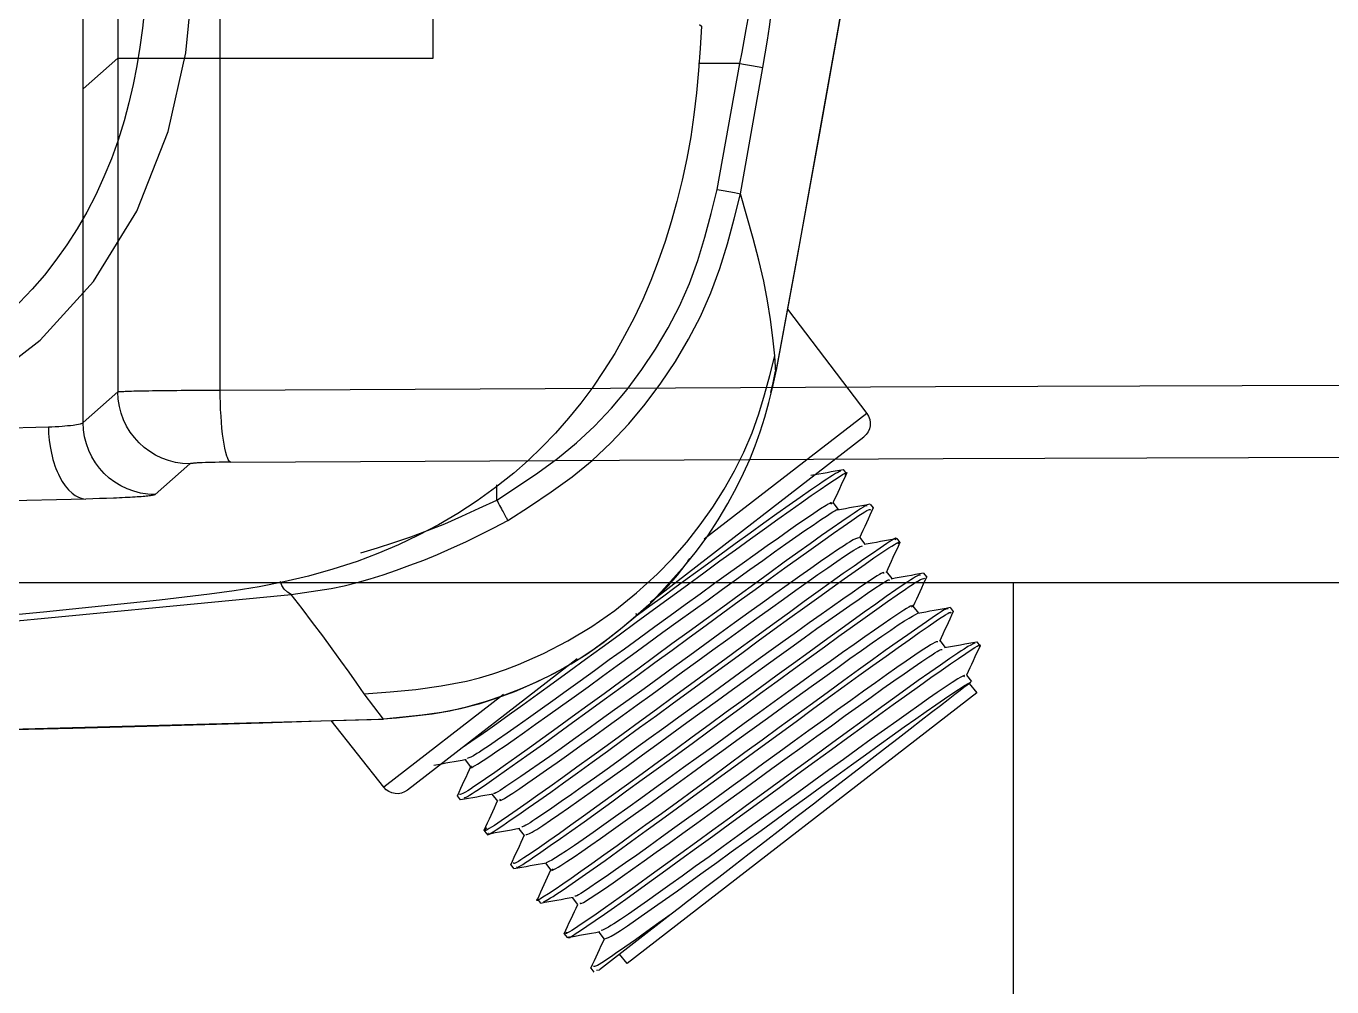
# Model space of a CAD drawing. Header units: millimetres. Extents: x 6886222 to 6919728, y 230959 to 276095.
# Drawn here: x 6905699.1 to 6905753.4, y 245727.5 to 245767.5 of the extents above; entities that cross this region are included whole.
import ezdxf
from ezdxf.xclip import XClip

# ---------------------------------------------------------------- set-up
doc = ezdxf.new("R2010")
doc.units = ezdxf.units.MM
doc.header["$LTSCALE"] = 100
doc.header["$XCLIPFRAME"] = 2
for name, color, linetype in [('BP', 7, 'Continuous'), ('U-84C-EX$0$FUR_욕실', 6, 'Continuous'), ('U-84C-EX$0$HAT', 8, 'Continuous'), ('Udw-301-L-TF$0$FUR_욕실', 6, 'Continuous'), ('Udw-301-L-TF$0$HAT', 8, 'Continuous'), ('Udw-301-L-TF$0$S-ELE', 4, 'Continuous')]:
    doc.layers.add(name, color=color, linetype=linetype)
pattern_1 = [(180, (1240, -8e-07), (-4e-14, -300), []), (270, (1240, -8e-07), (300, -6e-14), [])]

# ---------------------------------------------------------------- blocks, each defined once
blk = doc.blocks.new('Udw-301-L-TF$0$대변기')
blk.add_wipeout([(22.249, 172.542), (8.912, 147.747), (6.746, 136.341), (0, 0), (6.746, -136.341), (8.912, -147.747), (22.075, -172.29), (48.748, -190.928), (71.393, -195), (166.776, -195), (163.874, -199.595), (211.559, -201.09), (211.593, -201.598), (211.811, -202.635), (212.508, -203.592), (213.122, -203.98), (214.154, -204.198), (220.754, -204.198), (220.754, -206.356), (211.679, -206.357), (211.156, -206.396), (210.27, -206.678), (209.31, -207.428), (208.746, -208.406), (208.586, -209.092), (208.561, -209.456), (208.566, -265.023), (208.683, -265.023), (208.781, -265.75), (209.146, -266.635), (209.439, -267.037), (210.115, -267.628), (210.657, -267.918), (211.055, -268.028), (211.754, -268.123), (489.288, -268.123), (490.393, -267.862), (490.867, -267.712), (491.452, -267.223), (492.007, -266.495), (492.243, -265.953), (492.338, -265.585), (492.393, -265), (492.393, -209.472), (492.274, -208.615), (492.053, -208.038), (491.645, -207.418), (491.175, -206.97), (490.657, -206.651), (490.048, -206.44), (489.564, -206.376), (489.288, -206.356), (294.651, -206.356), (294.651, -204.198), (299.371, -204.198), (299.927, -204.142), (300.815, -203.772), (301.133, -203.526), (301.57, -203.013), (301.802, -202.567), (301.976, -201.864), (301.977, -201.814), (356.763, -202.115), (409.646, -200.732), (451.071, -197.491), (521.76, -184.127), (558.832, -171.77), (607.507, -146.927), (640.318, -121.724), (666.396, -92.635), (682.862, -64.812), (689.365, -48.845), (694.462, -30.579), (696.683, -17.3), (697.462, -8.646), (697.701, 0.017), (696.016, 21.31), (691.269, 41.797), (683.337, 62.602), (669.046, 87.706), (652.78, 108.071), (630.642, 128.959), (599.081, 150.929), (558.195, 170.853), (516.937, 184.225), (478.6, 192.501), (440.581, 197.364), (409.565, 199.556), (375.328, 200.688), (311.092, 200.701), (281.722, 200.871), (251.346, 200.76), (223.329, 200.377), (188.294, 199.951), (182.405, 198.155), (177.518, 194.766), (79.796, 195), (40.704, 194.567), (37.247, 193.227), (37.247, 185.308)]).dxf.layer = 'Udw-301-L-TF$0$FUR_욕실'
at = {"layer": 'Udw-301-L-TF$0$FUR_욕실'}
for p, q in [((186.487, -173.181), (186.487, 0)), ((195.349, -186.996), (195.349, 0)), ((199.603, 0), (199.603, -187.068)), ((201.052, -188.343), (201.052, -30.493)), ((175.406, -171.783, 0), (175.322, -171.849, 0)), ((199.603, -173.181), (186.487, -173.181)), ((199.603, -173.181), (199.603, -173.181)), ((201.052, -174.456), (199.603, -173.181)), ((173.706, -178.823, 0), (172.766, -173.576, 0)), ((173.729, -173.404, 0), (175.455, -173.403, 0)), ((174.668, -178.645, 0), (173.729, -173.404, 0)), ((171.745, -183.628, 0), (168.446, -187.965, 0)), ((172.204, -186.132, 0), (172.101, -185.621, 0)), ((172.225, -186.278, 0), (172.278, -185.574, 0)), ((172.435, -187.098, 0), (172.204, -186.132, 0)), ((172.225, -186.278, 0), (172.204, -186.166, 0)), ((172.254, -186.214, 0), (172.438, -187.108, 0)), ((201.052, -188.343), (199.603, -187.068)), ((168.446, -187.965, 0), (175.213, -193.206, 0)), ((177.459, -195.823, 0), (168.575, -188.942, 0)), ((209.041, -188.683), (202.495, -188.53)), ((196.606, -190.066), (198.055, -191.341)), ((169.424, -190.305, 0), (169.298, -190.469, 0)), ((183.844, -191.571, 0), (183.844, -190.935, 0)), ((168.312, -191.742, 0), (168.188, -191.901, 0)), ((169.858, -191.68, 0), (169.633, -191.971, 0)), ((200.942, -191.528), (319.361, -194.282)), ((167.202, -193.175, 0), (167.077, -193.336, 0)), ((168.746, -193.116, 0), (168.522, -193.405, 0)), ((321.987, -195), (71.393, -195)), ((166.091, -194.61, 0), (165.966, -194.771, 0)), ((167.636, -194.548, 0), (167.411, -194.839, 0)), ((164.979, -196.045, 0), (164.856, -196.204, 0)), ((166.525, -195.984, 0), (166.3, -196.274, 0)), ((177.518, -195.931, 0), (177.518, -195.945, 0)), ((178.067, -196.294, 0), (178.004, -196.376, 0)), ((163.87, -197.477, 0), (163.743, -197.641, 0)), ((165.414, -197.418, 0), (165.189, -197.708, 0)), ((180.498, -198.176, 0), (187.559, -203.645, 0)), ((164.181, -199.199, 0), (163.874, -199.594, 0)), ((164.303, -198.852, 0), (164.089, -199.128, 0)), ((163.874, -199.594, 0), (178.422, -210.861, 0)), ((183.558, -199.669, 0), (188.538, -203.525, 0)), ((188.56, -200.685, 0), (189.356, -199.633, 0)), ((188.538, -203.525, 0), (190.726, -200.75, 0)), ((211.603, -201.312, 0), (188.56, -200.685, 0)), ((184.913, -202.668, 0), (185.137, -202.379, 0)), ((183.801, -204.104, 0), (184.026, -203.813, 0)), ((185.346, -204.043, 0), (185.471, -203.882, 0)), ((182.691, -205.538, 0), (182.915, -205.248, 0)), ((184.235, -205.479, 0), (184.36, -205.316, 0)), ((181.58, -206.972, 0), (181.804, -206.682, 0)), ((183.125, -206.911, 0), (183.248, -206.752, 0)), ((180.468, -208.407, 0), (180.693, -208.117, 0)), ((182.013, -208.347, 0), (182.139, -208.184, 0)), ((176.579, -208.802, 0), (179.572, -211.12, 0)), ((179.358, -209.84, 0), (179.582, -209.551, 0)), ((180.903, -209.781, 0), (181.027, -209.62, 0)), ((178.422, -210.861, 0), (178.728, -210.466, 0)), ((179.686, -211.133, 0), (179.572, -211.12, 0)), ((179.792, -211.215, 0), (179.916, -211.055, 0))]:
    blk.add_line(p, q, dxfattribs=at)
at = {"layer": 'Udw-301-L-TF$0$FUR_욕실', "elevation": 0, "flags": 128}
blk.add_lwpolyline([(217.606, -190.769), (216.324, -190.594), (212.491, -189.821), (208.811, -188.64), (205.387, -186.885), (202.832, -184.919), (200.615, -182.483), (198.812, -179.546), (197.512, -176.235), (196.778, -172.967), (196.44, -169.57), (196.405, -168.25), (196.405, -168.25), (196.405, -168.25)], dxfattribs=at)
at = {"layer": 'Udw-301-L-TF$0$FUR_욕실'}
for centre, radius, start, end in [((192.632, -281.74, 0), 109.973, 99.8976, 100.40724), ((193.573, -283.702, 0), 106.745, 100.20106, 100.72612), ((87.937, -18978.659), 18791.97, 89.6725033, 90.0355059), ((196.599, -187.063), 3.003, 270.1193, 359.8931), ((169.004, -188.389, 0), 0.7, 142.7429, 232.2429), ((198.049, -188.338), 3.003, 270.1193, 359.8931), ((87.463, -19012.519), 18822.832, 89.6729509, 90.0338237), ((192.067, -194.767, 0), 0.801, 293.7878, 346.2471), ((187.988, -203.092, 0), 0.7, 232.2429, 321.7429)]:
    blk.add_arc(centre, radius, start, end, dxfattribs=at)
for points, knots in [([(198.385, -168.282, 0), (198.388, -168.701, 0), (198.4, -170.197, 0), (198.627, -172.741, 0), (199.289, -175.907, 0), (200.445, -178.924, 0), (202.101, -181.665, 0), (204.2, -183.946, 0), (206.811, -185.935, 0), (209.956, -187.493, 0), (213.557, -188.582, 0), (217.277, -189.278, 0), (224.738, -190.197, 0), (238.401, -191.748, 0), (257.976, -193.816, 0), (279.916, -195.742, 0), (301.726, -197.242, 0), (322.265, -198.221, 0), (341.414, -198.776, 0), (359.05, -199.034, 0), (376.888, -199.028, 0), (396.39, -198.738, 0), (417.571, -198.016, 0), (440.368, -196.526, 0), (461.417, -194.336, 0), (480.637, -191.533, 0), (498.012, -188.306, 0), (515.242, -184.344, 0), (531.635, -179.771, 0), (547.174, -174.623, 0), (561.856, -168.97, 0), (576.255, -162.582, 0), (590.289, -155.442, 0), (603.876, -147.535, 0), (616.386, -139.209, 0), (627.839, -130.55, 0), (638.266, -121.655, 0), (648.124, -112.12, 0), (657.309, -101.96, 0), (665.436, -91.558, 0), (672.499, -80.976, 0), (678.555, -70.32, 0), (683.819, -59.252, 0), (688.209, -47.9, 0), (691.679, -36.307, 0), (694.214, -24.537, 0), (695.786, -12.602, 0), (696.305, -1.181, 0), (695.887, 9.642, 0), (694.743, 19.826, 0), (692.887, 29.906, 0), (690.067, 40.933, 0), (686.019, 52.799, 0), (680.514, 65.337, 0), (674.002, 77.385, 0), (666.633, 88.729, 0), (658.497, 99.338, 0), (649.727, 109.251, 0), (640.314, 118.581, 0), (630.356, 127.312, 0), (618.858, 136.273, 0), (605.694, 145.251, 0), (590.78, 154.031, 0), (575.332, 161.876, 0), (559.465, 168.806, 0), (541.951, 175.335, 0), (522.758, 181.244, 0), (501.905, 186.362, 0), (480.646, 190.415, 0), (459.06, 193.454, 0), (437.233, 195.588, 0), (415.665, 196.907, 0), (394.445, 197.638, 0), (373.633, 197.927, 0), (353.05, 197.818, 0), (332.507, 197.384, 0), (312.066, 196.597, 0), (291.744, 195.397, 0), (271.798, 193.901, 0), (255.532, 192.294, 0), (242.697, 191.132, 0), (233.169, 190.375, 0), (223.763, 189.307, 0), (216.129, 188.114, 0), (210.316, 186.524, 0), (206.85, 184.792, 0), (204.178, 182.734, 0), (202.111, 180.499, 0), (200.4, 177.684, 0), (199.171, 174.361, 0), (198.489, 170.79, 0), (198.42, 168.332, 0), (198.385, 167.103, 0)], [0, 0, 0, 0, 0.001013, 0.003622, 0.006228, 0.009035, 0.011841, 0.014627, 0.017416, 0.020908, 0.024426, 0.027971, 0.031501, 0.045381, 0.066017, 0.085104, 0.104198, 0.12328, 0.137934, 0.152601, 0.167268, 0.181921, 0.200236, 0.218565, 0.236881, 0.250956, 0.265043, 0.279128, 0.293198, 0.305689, 0.318219, 0.330762, 0.343296, 0.355806, 0.368283, 0.37916, 0.390074, 0.400992, 0.41189, 0.422754, 0.432485, 0.442242, 0.451997, 0.461726, 0.47128, 0.480865, 0.490446, 0.499993, 0.508129, 0.516286, 0.524445, 0.532584, 0.543445, 0.554344, 0.565246, 0.576112, 0.586613, 0.597144, 0.607694, 0.61824, 0.628753, 0.642488, 0.65626, 0.670054, 0.683843, 0.697592, 0.714681, 0.731786, 0.74888, 0.766406, 0.783944, 0.801471, 0.818416, 0.835382, 0.852348, 0.869292, 0.88688, 0.904485, 0.922096, 0.939692, 0.948425, 0.957164, 0.965892, 0.974611, 0.978706, 0.982792, 0.98541, 0.988024, 0.991033, 0.994042, 0.997019, 1, 1, 1, 1]), ([(172.204, -186.166, 0), (171.045, -179.862, 0), (168.726, -167.251, 0), (166.772, -154.579, 0), (165.795, -148.242, 0)], [0, 0, 0, 0, 0.499908, 1, 1, 1, 1]), ([(172.101, -185.621, 0), (170.961, -179.407, 0), (168.683, -166.977, 0), (166.758, -154.488, 0), (165.795, -148.242, 0)], [0, 0, 0, 0, 0.49991, 1, 1, 1, 1]), ([(172.766, -173.576, 0), (172.641, -172.813, 0), (172.391, -171.286, 0), (172.2, -169.318, 0), (172.181, -167.911, 0), (172.329, -167.687, 0), (172.402, -167.574, 0)], [0, 0, 0, 0, 0.249935, 0.499866, 0.749873, 1, 1, 1, 1]), ([(173.729, -173.404, 0), (173.604, -172.769, 0), (173.356, -171.501, 0), (173.168, -169.86, 0), (173.154, -168.687, 0), (173.305, -168.501, 0), (173.381, -168.407, 0)], [0, 0, 0, 0, 0.2507333, 0.5005334, 0.7500046, 1, 1, 1, 1]), ([(175.322, -171.849, 0), (175.401, -173.083, 0), (175.56, -175.55, 0), (176.263, -179.118, 0), (177.361, -182.472, 0), (178.867, -185.537, 0), (180.804, -188.241, 0), (183.255, -190.694, 0), (186.229, -192.706, 0), (189.799, -194.3, 0), (193.719, -195.274, 0), (202.891, -196.301, 0), (217.217, -197.586, 0), (237.029, -199.105, 0), (257.294, -200.289, 0), (276.281, -201.111, 0), (293.916, -201.654, 0), (310.104, -201.989, 0), (326.565, -202.174, 0), (343.471, -202.202, 0), (360.776, -202.104, 0), (378.428, -201.847, 0), (396.205, -201.357, 0), (414.392, -200.544, 0), (432.963, -199.352, 0), (445.553, -198.058, 0), (451.847, -197.411, 0)], [0, 0, 0, 0, 0.011878, 0.023745, 0.03504, 0.046327, 0.057664, 0.069006, 0.082797, 0.096612, 0.112546, 0.128518, 0.202229, 0.276443, 0.350679, 0.424875, 0.480613, 0.536408, 0.592191, 0.64791, 0.70551, 0.763162, 0.820811, 0.878407, 0.939206, 1, 1, 1, 1]), ([(183.844, -191.571, 0), (182.693, -190.829, 0), (180.392, -189.347, 0), (177.694, -186.218, 0), (175.648, -182.631, 0), (174.995, -179.974, 0), (174.668, -178.645, 0)], [0, 0, 0, 0, 0.249982, 0.499972, 0.749977, 1, 1, 1, 1]), ([(172.278, -185.574, 0), (172.387, -184.577, 0), (172.606, -182.577, 0), (173.339, -180.076, 0), (173.706, -178.823, 0)], [0, 0, 0, 0, 0.498685, 1, 1, 1, 1]), ([(183.38, -192.426, 0), (182.168, -191.645, 0), (179.744, -190.083, 0), (176.9, -186.789, 0), (174.742, -183.016, 0), (174.051, -180.22, 0), (173.706, -178.823, 0)], [0, 0, 0, 0, 0.250147, 0.500234, 0.750199, 1, 1, 1, 1]), ([(189.356, -199.633, 0), (187.924, -199.529, 0), (184.975, -199.314, 0), (180.754, -197.577, 0), (177.289, -195.011, 0), (174.783, -191.963, 0), (173.107, -188.868, 0), (172.55, -186.654, 0), (172.278, -185.574, 0)], [0, 0, 0, 0, 0.178897, 0.368256, 0.562198, 0.713546, 0.860354, 1, 1, 1, 1]), ([(177.518, -195.931, 0), (176.831, -195.21, 0), (175.429, -193.74, 0), (173.896, -191.25, 0), (172.797, -188.738, 0), (172.417, -187.103, 0), (172.225, -186.278, 0)], [0, 0, 0, 0, 0.271195, 0.553459, 0.774358, 1, 1, 1, 1]), ([(194.904, -189.994), (194.938, -189.985), (195.009, -189.902), (195.127, -189.6), (195.24, -188.971), (195.325, -188.053), (195.347, -187.356), (195.349, -186.996)], [0, 0, 0, 0, 0.034067, 0.09655, 0.321312, 0.648161, 1, 1, 1, 1]), ([(199.603, -187.068), (199.567, -187.056), (199.441, -187.056), (199.189, -187.037), (198.799, -187.03), (198.287, -187.019), (197.664, -187.011), (196.673, -187.001), (195.891, -186.997), (195.349, -186.996)], [0, 0, 0, 0, 0.026666, 0.086995, 0.17921, 0.301254, 0.448612, 0.617954, 1, 1, 1, 1]), ([(202.495, -188.53), (202.303, -188.522), (201.959, -188.502), (201.52, -188.46), (201.239, -188.42), (201.103, -188.379), (201.06, -188.357), (201.052, -188.343)], [0, 0, 0, 0, 0.394723, 0.703633, 0.907827, 0.967538, 1, 1, 1, 1]), ([(202.495, -188.53), (202.489, -188.894), (202.429, -189.442), (202.239, -190.136), (201.991, -190.724), (201.614, -191.284), (201.145, -191.515), (200.942, -191.528)], [0, 0, 0, 0, 0.301773, 0.453409, 0.595897, 0.831215, 1, 1, 1, 1]), ([(194.904, -189.994), (195.121, -189.995), (195.518, -190), (195.985, -190.012), (196.285, -190.028), (196.442, -190.036), (196.54, -190.052), (196.594, -190.056), (196.606, -190.066)], [0, 0, 0, 0, 0.381845, 0.69832, 0.819995, 0.912437, 0.972806, 1, 1, 1, 1]), ([(185.238, -201.848, 0), (184.81, -201.553, 0), (183.863, -200.901, 0), (181.556, -199.214, 0), (178.77, -197.196, 0), (175.873, -195.066, 0), (173.206, -193.123, 0), (171.026, -191.566, 0), (169.699, -190.646, 0), (169.145, -190.323, 0), (169.339, -190.518, 0), (169.365, -190.544, 0)], [0, 0, 0, 0, 0.103365, 0.228717, 0.354053, 0.479404, 0.604734, 0.73007, 0.85541, 0.980745, 1, 1, 1, 1]), ([(169.293, -190.473, 0), (169.389, -190.681, 0), (169.581, -191.099, 0), (169.773, -191.516, 0), (169.869, -191.725, 0)], [0, 0, 0, 0, 0.500039, 1, 1, 1, 1]), ([(170.774, -190.542, 0), (170.548, -190.501, 0), (170.097, -190.42, 0), (169.645, -190.338, 0), (169.419, -190.297, 0)], [0, 0, 0, 0, 0.499967, 1, 1, 1, 1]), ([(169.529, -190.369, 0), (169.599, -190.394, 0), (169.762, -190.454, 0), (171.109, -191.374, 0), (173.212, -192.883, 0), (175.644, -194.657, 0), (177.3, -195.863, 0), (178.004, -196.376, 0)], [0, 0, 0, 0, 0.169477, 0.391602, 0.61375, 0.835883, 1, 1, 1, 1]), ([(169.671, -191.978, 0), (169.445, -191.937, 0), (168.993, -191.856, 0), (168.542, -191.774, 0), (168.316, -191.733, 0)], [0, 0, 0, 0, 0.499962, 1, 1, 1, 1]), ([(169.947, -191.749, 0), (169.928, -191.722, 0), (169.846, -191.607, 0), (170.561, -192.052, 0), (172.011, -193.07, 0), (174.14, -194.578, 0), (176.61, -196.383, 0), (179.191, -198.25, 0), (181.587, -199.982, 0), (183.508, -201.353, 0), (184.79, -202.219, 0), (184.98, -202.297, 0), (185.067, -202.333, 0)], [0, 0, 0, 0, 0.0338857, 0.1431559, 0.2524468, 0.3617216, 0.4710124, 0.5802853, 0.6895637, 0.7988425, 0.9081163, 1, 1, 1, 1]), ([(183.844, -191.571, 0), (183.789, -191.671, 0), (183.681, -191.871, 0), (183.538, -192.133, 0), (183.428, -192.337, 0), (183.396, -192.396, 0), (183.38, -192.426, 0)], [0, 0, 0, 0, 0.25, 0.5, 0.75, 1, 1, 1, 1]), ([(189.497, -193.773, 0), (188.58, -193.494, 0), (186.754, -192.938, 0), (184.811, -192.025, 0), (183.844, -191.571, 0)], [0, 0, 0, 0, 0.502277, 1, 1, 1, 1]), ([(198.055, -191.341), (198.075, -191.359), (198.162, -191.375), (198.324, -191.403), (198.579, -191.427), (198.912, -191.452), (199.324, -191.474), (200.009, -191.504), (200.557, -191.519), (200.941, -191.528)], [0, 0, 0, 0, 0.028186, 0.086265, 0.174467, 0.290367, 0.433154, 0.601507, 1, 1, 1, 1]), ([(168.175, -191.893, 0), (168.271, -192.102, 0), (168.463, -192.52, 0), (168.655, -192.937, 0), (168.751, -193.146, 0)], [0, 0, 0, 0, 0.50004, 1, 1, 1, 1]), ([(185.209, -203.956, 0), (185.185, -203.96, 0), (185.118, -203.969, 0), (183.975, -203.19, 0), (182.004, -201.793, 0), (179.421, -199.903, 0), (176.541, -197.816, 0), (173.705, -195.721, 0), (171.179, -193.906, 0), (169.326, -192.581, 0), (168.293, -191.893, 0), (168.301, -191.964, 0), (168.303, -191.99, 0)], [0, 0, 0, 0, 0.062254, 0.171555, 0.280862, 0.390172, 0.499477, 0.608797, 0.718101, 0.82742, 0.936725, 1, 1, 1, 1]), ([(168.447, -191.823, 0), (168.445, -191.807, 0), (168.439, -191.747, 0), (169.391, -192.396, 0), (171.21, -193.666, 0), (173.702, -195.492, 0), (176.548, -197.551, 0), (179.417, -199.668, 0), (182.026, -201.556, 0), (184.033, -202.99, 0), (185.264, -203.832, 0), (185.351, -203.823, 0), (185.389, -203.818, 0)], [0, 0, 0, 0, 0.038315, 0.14791, 0.257504, 0.367109, 0.476705, 0.58632, 0.695912, 0.805514, 0.915111, 1, 1, 1, 1]), ([(184.898, -202.656, 0), (184.902, -202.661, 0), (185.021, -202.793, 0), (184.47, -202.467, 0), (183.243, -201.624, 0), (181.253, -200.216, 0), (178.856, -198.479, 0), (176.277, -196.599, 0), (173.806, -194.823, 0), (171.706, -193.303, 0), (170.292, -192.35, 0), (169.625, -191.903, 0), (169.679, -191.99, 0), (169.682, -191.995, 0)], [0, 0, 0, 0, 0.004139, 0.113996, 0.223876, 0.333737, 0.443606, 0.553466, 0.663324, 0.773198, 0.883058, 0.992937, 1, 1, 1, 1]), ([(192.39, -195.499, 0), (191.65, -195.399, 0), (190.17, -195.197, 0), (188.053, -194.528, 0), (185.721, -193.632, 0), (184.16, -192.828, 0), (183.38, -192.426, 0)], [0, 0, 0, 0, 0.250302, 0.500551, 0.750303, 1, 1, 1, 1]), ([(167.071, -193.341, 0), (167.167, -193.55, 0), (167.359, -193.968, 0), (167.551, -194.385, 0), (167.647, -194.594, 0)], [0, 0, 0, 0, 0.500041, 1, 1, 1, 1]), ([(184.188, -205.442, 0), (184.201, -205.457, 0), (184.328, -205.604, 0), (183.686, -205.175, 0), (182.221, -204.184, 0), (179.955, -202.537, 0), (177.23, -200.558, 0), (174.324, -198.434, 0), (171.581, -196.42, 0), (169.252, -194.757, 0), (167.728, -193.679, 0), (167.013, -193.233, 0), (167.131, -193.371, 0), (167.151, -193.394, 0)], [0, 0, 0, 0, 0.011994, 0.119443, 0.226879, 0.33433, 0.441766, 0.54921, 0.656647, 0.764082, 0.87153, 0.978968, 1, 1, 1, 1]), ([(167.263, -193.222, 0), (167.247, -193.202, 0), (167.125, -193.057, 0), (167.793, -193.505, 0), (169.297, -194.526, 0), (171.586, -196.192, 0), (174.326, -198.181, 0), (177.23, -200.306, 0), (179.962, -202.31, 0), (182.263, -203.952, 0), (183.768, -205.015, 0), (184.459, -205.434, 0), (184.291, -205.254, 0), (184.248, -205.207, 0)], [0, 0, 0, 0, 0.016073, 0.121382, 0.226681, 0.331994, 0.437292, 0.542599, 0.647897, 0.753194, 0.858504, 0.963803, 1, 1, 1, 1]), ([(168.558, -193.412, 0), (168.332, -193.371, 0), (167.88, -193.289, 0), (167.428, -193.208, 0), (167.202, -193.167, 0)], [0, 0, 0, 0, 0.499956, 1, 1, 1, 1]), ([(168.774, -193.137, 0), (168.852, -193.157, 0), (169.015, -193.198, 0), (170.265, -194.054, 0), (172.153, -195.389, 0), (174.526, -197.101, 0), (177.094, -198.978, 0), (179.594, -200.774, 0), (181.744, -202.334, 0), (183.25, -203.359, 0), (183.987, -203.852, 0), (183.947, -203.77, 0), (183.941, -203.757, 0)], [0, 0, 0, 0, 0.101619, 0.211182, 0.32073, 0.430282, 0.539833, 0.649376, 0.758942, 0.86849, 0.978053, 1, 1, 1, 1]), ([(183.699, -204.025, 0), (183.715, -204.055, 0), (183.769, -204.154, 0), (182.974, -203.648, 0), (181.438, -202.566, 0), (179.257, -201.018, 0), (176.764, -199.192, 0), (174.187, -197.333, 0), (171.829, -195.626, 0), (169.977, -194.312, 0), (168.817, -193.531, 0), (168.685, -193.494, 0), (168.631, -193.478, 0)], [0, 0, 0, 0, 0.0462322, 0.1559316, 0.2656459, 0.375347, 0.4850668, 0.5947675, 0.7044778, 0.8141816, 0.9238845, 1, 1, 1, 1]), ([(177.518, -195.945, 0), (176.967, -195.407, 0), (176.351, -194.806, 0), (175.86, -194.083, 0), (175.81, -194.008, 0)], [0, 0, 0, 0, 0.897192, 1, 1, 1, 1]), ([(165.954, -194.763, 0), (166.05, -194.971, 0), (166.238, -195.381, 0), (166.426, -195.79, 0), (166.519, -195.991, 0)], [0, 0, 0, 0, 0.5095602, 1, 1, 1, 1]), ([(182.999, -206.832, 0), (183.005, -206.851, 0), (183.028, -206.925, 0), (182.106, -206.297, 0), (180.318, -205.052, 0), (177.847, -203.242, 0), (175.008, -201.189, 0), (172.134, -199.069, 0), (169.509, -197.167, 0), (167.471, -195.711, 0), (166.196, -194.834, 0), (166.086, -194.828, 0), (166.036, -194.826, 0)], [0, 0, 0, 0, 0.038057, 0.14717, 0.256282, 0.365407, 0.474521, 0.583653, 0.692763, 0.801882, 0.910998, 1, 1, 1, 1]), ([(167.439, -194.844, 0), (167.213, -194.804, 0), (166.761, -194.722, 0), (166.309, -194.641, 0), (166.084, -194.6, 0)], [0, 0, 0, 0, 0.499956, 1, 1, 1, 1]), ([(166.217, -194.691, 0), (166.251, -194.692, 0), (166.336, -194.695, 0), (167.528, -195.508, 0), (169.53, -196.931, 0), (172.13, -198.832, 0), (175.016, -200.924, 0), (177.843, -203.013, 0), (180.35, -204.813, 0), (182.17, -206.114, 0), (183.164, -206.771, 0), (183.14, -206.69, 0), (183.131, -206.661, 0)], [0, 0, 0, 0, 0.068916, 0.177966, 0.287023, 0.39608, 0.505134, 0.6142, 0.723253, 0.832322, 0.941375, 1, 1, 1, 1]), ([(182.625, -205.487, 0), (182.582, -205.489, 0), (182.485, -205.492, 0), (181.356, -204.729, 0), (179.547, -203.45, 0), (177.214, -201.774, 0), (174.658, -199.902, 0), (172.132, -198.088, 0), (169.928, -196.487, 0), (168.329, -195.387, 0), (167.501, -194.833, 0), (167.515, -194.9, 0), (167.519, -194.917, 0)], [0, 0, 0, 0, 0.088135, 0.197419, 0.306695, 0.415971, 0.525253, 0.634523, 0.743818, 0.853093, 0.962379, 1, 1, 1, 1]), ([(167.74, -194.629, 0), (167.735, -194.602, 0), (167.719, -194.526, 0), (168.611, -195.106, 0), (170.237, -196.255, 0), (172.471, -197.845, 0), (174.987, -199.691, 0), (177.553, -201.538, 0), (179.865, -203.215, 0), (181.643, -204.464, 0), (182.692, -205.168, 0), (182.769, -205.166, 0), (182.798, -205.165, 0)], [0, 0, 0, 0, 0.05949, 0.168952, 0.278422, 0.387883, 0.497361, 0.606822, 0.716297, 0.82576, 0.935226, 1, 1, 1, 1]), ([(189.356, -199.633, 0), (189.77, -199.041, 0), (190.597, -197.858, 0), (191.792, -196.286, 0), (192.39, -195.499, 0)], [0, 0, 0, 0, 0.499635, 1, 1, 1, 1]), ([(248.759, -199.734, 0), (247.654, -199.686, 0), (240.433, -199.368, 0), (227.429, -198.522, 0), (209.719, -197.196, 0), (198.166, -196.065, 0), (192.39, -195.499, 0)], [0, 0, 0, 0, 0.05678, 0.371178, 0.685585, 1, 1, 1, 1]), ([(166.326, -196.279, 0), (166.1, -196.238, 0), (165.649, -196.156, 0), (165.197, -196.075, 0), (164.971, -196.034, 0)], [0, 0, 0, 0, 0.499961, 1, 1, 1, 1]), ([(165.086, -196.111, 0), (165.075, -196.091, 0), (165.021, -195.996, 0), (165.858, -196.565, 0), (167.56, -197.74, 0), (169.978, -199.51, 0), (172.79, -201.545, 0), (175.679, -203.672, 0), (178.332, -205.602, 0), (180.488, -207.142, 0), (181.767, -208.023, 0), (182.303, -208.337, 0), (182.126, -208.16, 0), (182.118, -208.152, 0)], [0, 0, 0, 0, 0.028076, 0.135495, 0.242908, 0.350338, 0.457754, 0.565186, 0.672598, 0.780015, 0.887435, 0.994851, 1, 1, 1, 1]), ([(166.58, -196.027, 0), (166.565, -196.01, 0), (166.458, -195.881, 0), (167.075, -196.254, 0), (168.404, -197.178, 0), (170.458, -198.631, 0), (172.89, -200.401, 0), (175.471, -202.276, 0), (177.916, -204.038, 0), (179.922, -205.481, 0), (181.362, -206.459, 0), (181.642, -206.603, 0), (181.781, -206.674, 0)], [0, 0, 0, 0, 0.017346, 0.126729, 0.236135, 0.345523, 0.454921, 0.564307, 0.673693, 0.783088, 0.892474, 1, 1, 1, 1]), ([(177.518, -195.931, 0), (178.255, -196.575, 0), (179.75, -197.88, 0), (182.405, -199.335, 0), (185.361, -200.395, 0), (187.481, -200.587, 0), (188.56, -200.685, 0)], [0, 0, 0, 0, 0.235161, 0.476872, 0.73393, 1, 1, 1, 1]), ([(188.755, -200.691, 0), (187.763, -200.61, 0), (185.75, -200.445, 0), (182.819, -199.504, 0), (179.987, -198.066, 0), (178.35, -196.66, 0), (177.518, -195.945, 0)], [0, 0, 0, 0, 0.241088, 0.489185, 0.740391, 1, 1, 1, 1]), ([(164.848, -196.209, 0), (164.944, -196.418, 0), (165.137, -196.835, 0), (165.329, -197.253, 0), (165.425, -197.461, 0)], [0, 0, 0, 0, 0.500043, 1, 1, 1, 1]), ([(181.89, -208.273, 0), (181.833, -208.255, 0), (181.693, -208.211, 0), (180.399, -207.327, 0), (178.325, -205.842, 0), (175.68, -203.911, 0), (172.785, -201.808, 0), (169.98, -199.738, 0), (167.524, -197.979, 0), (165.791, -196.742, 0), (164.891, -196.157, 0), (164.953, -196.262, 0), (164.971, -196.294, 0)], [0, 0, 0, 0, 0.07674, 0.186221, 0.295712, 0.405198, 0.514683, 0.624176, 0.733659, 0.84316, 0.952645, 1, 1, 1, 1]), ([(181.516, -206.923, 0), (181.532, -206.943, 0), (181.636, -207.069, 0), (181.001, -206.683, 0), (179.647, -205.74, 0), (177.578, -204.276, 0), (175.138, -202.499, 0), (172.556, -200.625, 0), (170.121, -198.869, 0), (168.131, -197.439, 0), (166.717, -196.48, 0), (166.454, -196.35, 0), (166.325, -196.285, 0)], [0, 0, 0, 0, 0.020579, 0.12975, 0.238944, 0.34812, 0.457307, 0.566481, 0.675656, 0.784839, 0.894012, 1, 1, 1, 1]), ([(180.834, -209.745, 0), (180.843, -209.757, 0), (180.923, -209.867, 0), (180.184, -209.365, 0), (178.599, -208.283, 0), (176.249, -206.567, 0), (173.475, -204.557, 0), (170.575, -202.428, 0), (167.878, -200.457, 0), (165.635, -198.855, 0), (164.247, -197.886, 0), (163.624, -197.506, 0), (163.759, -197.651, 0), (163.766, -197.658, 0)], [0, 0, 0, 0, 0.013629, 0.122616, 0.231594, 0.34059, 0.44957, 0.558562, 0.667539, 0.776518, 0.885505, 0.994485, 1, 1, 1, 1]), ([(163.732, -197.632, 0), (163.828, -197.841, 0), (164.016, -198.25, 0), (164.205, -198.66, 0), (164.297, -198.86, 0)], [0, 0, 0, 0, 0.509929, 1, 1, 1, 1]), ([(165.22, -197.714, 0), (164.995, -197.673, 0), (164.543, -197.592, 0), (164.091, -197.51, 0), (163.865, -197.469, 0)], [0, 0, 0, 0, 0.4999672, 1, 1, 1, 1]), ([(163.95, -197.521, 0), (164.05, -197.566, 0), (164.266, -197.666, 0), (165.716, -198.659, 0), (167.88, -200.22, 0), (170.577, -202.184, 0), (173.478, -204.299, 0), (176.251, -206.34, 0), (178.638, -208.046, 0), (180.256, -209.196, 0), (181.049, -209.7, 0), (180.951, -209.573, 0), (180.928, -209.544, 0)], [0, 0, 0, 0, 0.092957, 0.202229, 0.311513, 0.420786, 0.530063, 0.639339, 0.748611, 0.857899, 0.967173, 1, 1, 1, 1]), ([(165.486, -197.474, 0), (165.522, -197.469, 0), (165.605, -197.455, 0), (166.704, -198.196, 0), (168.494, -199.461, 0), (170.816, -201.128, 0), (173.368, -202.998, 0), (175.901, -204.816, 0), (178.118, -206.427, 0), (179.736, -207.543, 0), (180.583, -208.11, 0), (180.58, -208.053, 0), (180.579, -208.038, 0)], [0, 0, 0, 0, 0.085167, 0.194844, 0.304513, 0.414183, 0.523859, 0.633523, 0.743211, 0.85288, 0.962558, 1, 1, 1, 1]), ([(180.366, -208.328, 0), (180.367, -208.353, 0), (180.372, -208.422, 0), (179.455, -207.823, 0), (177.807, -206.659, 0), (175.561, -205.058, 0), (173.039, -203.208, 0), (170.477, -201.365, 0), (168.176, -199.696, 0), (166.418, -198.463, 0), (165.397, -197.777, 0), (165.332, -197.788, 0), (165.308, -197.793, 0)], [0, 0, 0, 0, 0.0627774, 0.1722276, 0.2816833, 0.3911311, 0.5005952, 0.6100429, 0.7195068, 0.8289563, 0.9384095, 1, 1, 1, 1]), ([(179.342, -209.827, 0), (179.253, -209.801, 0), (179.073, -209.749, 0), (177.793, -208.869, 0), (175.885, -207.521, 0), (173.503, -205.799, 0), (170.933, -203.923, 0), (168.436, -202.129, 0), (166.316, -200.592, 0), (164.775, -199.539, 0), (164.239, -199.201, 0), (164.129, -199.156, 0), (164.122, -199.153, 0)], [0, 0, 0, 0, 0.106006, 0.216747, 0.327472, 0.438202, 0.548928, 0.659649, 0.77039, 0.881115, 0.991856, 1, 1, 1, 1]), ([(164.122, -199.153, 0), (164.222, -199.231, 0), (164.43, -199.392, 0), (165.67, -200.353, 0), (167.583, -201.834, 0), (170.018, -203.721, 0), (172.674, -205.777, 0), (174.942, -207.534, 0), (176.132, -208.455, 0), (176.579, -208.802, 0)], [0, 0, 0, 0, 0.136581, 0.284078, 0.437174, 0.588915, 0.750265, 0.90604, 1, 1, 1, 1]), ([(164.403, -198.929, 0), (164.385, -198.9, 0), (164.323, -198.796, 0), (165.096, -199.284, 0), (166.609, -200.35, 0), (168.776, -201.887, 0), (171.263, -203.708, 0), (173.841, -205.569, 0), (176.21, -207.283, 0), (178.082, -208.613, 0), (179.283, -209.422, 0), (179.431, -209.469, 0), (179.495, -209.49, 0)], [0, 0, 0, 0, 0.0427386, 0.1519459, 0.2611698, 0.3703797, 0.4796079, 0.5888171, 0.6980346, 0.8072474, 0.9164583, 1, 1, 1, 1]), ([(210.732, -201.292, 0), (206.614, -201.191, 0), (199.259, -201.012, 0), (191.965, -200.789, 0), (188.755, -200.691, 0)], [0, 0, 0, 0, 0.559999, 1, 1, 1, 1]), ([(185.479, -203.88, 0), (185.383, -203.671, 0), (185.191, -203.254, 0), (184.999, -202.837, 0), (184.903, -202.629, 0)], [0, 0, 0, 0, 0.5000342, 1, 1, 1, 1]), ([(185.108, -202.374, 0), (185.334, -202.415, 0), (185.787, -202.496, 0), (186.239, -202.578, 0), (186.465, -202.618, 0)], [0, 0, 0, 0, 0.499966, 1, 1, 1, 1]), ([(184.366, -205.311, 0), (184.27, -205.103, 0), (184.078, -204.686, 0), (183.887, -204.269, 0), (183.791, -204.06, 0)], [0, 0, 0, 0, 0.500041, 1, 1, 1, 1]), ([(183.993, -203.808, 0), (184.22, -203.848, 0), (184.672, -203.93, 0), (185.124, -204.011, 0), (185.35, -204.052, 0)], [0, 0, 0, 0, 0.499955, 1, 1, 1, 1]), ([(182.884, -205.242, 0), (183.11, -205.283, 0), (183.562, -205.364, 0), (184.014, -205.446, 0), (184.24, -205.487, 0)], [0, 0, 0, 0, 0.499968, 1, 1, 1, 1]), ([(183.259, -206.752, 0), (183.163, -206.544, 0), (182.971, -206.127, 0), (182.779, -205.71, 0), (182.683, -205.501, 0)], [0, 0, 0, 0, 0.500045, 1, 1, 1, 1]), ([(182.15, -208.192, 0), (182.054, -207.983, 0), (181.866, -207.574, 0), (181.678, -207.165, 0), (181.585, -206.965, 0)], [0, 0, 0, 0, 0.509904, 1, 1, 1, 1]), ([(181.775, -206.677, 0), (182.001, -206.718, 0), (182.453, -206.799, 0), (182.905, -206.881, 0), (183.131, -206.922, 0)], [0, 0, 0, 0, 0.499955, 1, 1, 1, 1]), ([(181.038, -209.624, 0), (180.942, -209.416, 0), (180.754, -209.007, 0), (180.567, -208.599, 0), (180.475, -208.399, 0)], [0, 0, 0, 0, 0.510469, 1, 1, 1, 1]), ([(180.658, -208.11, 0), (180.884, -208.151, 0), (181.336, -208.232, 0), (181.788, -208.314, 0), (182.014, -208.355, 0)], [0, 0, 0, 0, 0.499967, 1, 1, 1, 1]), ([(176.579, -208.802, 0), (177.27, -209.296, 0), (178.65, -210.286, 0), (179.753, -211.029, 0), (179.797, -210.991, 0), (179.814, -210.976, 0)], [0, 0, 0, 0, 0.372593, 0.745186, 1, 1, 1, 1]), ([(179.555, -209.546, 0), (179.781, -209.587, 0), (180.233, -209.668, 0), (180.686, -209.75, 0), (180.912, -209.791, 0)], [0, 0, 0, 0, 0.499956, 1, 1, 1, 1]), ([(179.924, -211.051, 0), (179.828, -210.843, 0), (179.636, -210.426, 0), (179.444, -210.009, 0), (179.348, -209.8, 0)], [0, 0, 0, 0, 0.500035, 1, 1, 1, 1])]:
    blk.add_open_spline(points, degree=3, knots=knots, dxfattribs=at)
blk = doc.blocks.new('Udw-301-L-TF$0$A$Ce93e362f')
at = {"layer": 'Udw-301-L-TF$0$HAT'}
h = blk.add_hatch(dxfattribs=at)
h.set_pattern_fill('_USER', color=256, scale=300, angle=180, double=1, pattern_type=0)
h.set_pattern_definition(pattern_1)
h.paths.add_polyline_path([(1440, 1450), (0, 1450), (0, 0), (1440, 0)])
at = {"layer": 'Udw-301-L-TF$0$FUR_욕실', "xscale": -1}
blk.add_blockref('Udw-301-L-TF$0$대변기', (1569.488, 399.99), dxfattribs=at)
blk = doc.blocks.new('Udw-301-L-TF$0$S-CEN')
at = {"layer": 'Udw-301-L-TF$0$S-ELE'}
h = blk.add_hatch(dxfattribs=at)
h.set_pattern_fill('DOTS', color=256, scale=50, angle=-90)
h.set_pattern_definition([(270, (7425, 8642.5), (79.375, -39.6875), [0, -79.375])])
h.paths.add_polyline_path([(1870, 6475), (1870, 4205), (200, 4205), (200, 6475)])
blk = doc.blocks.new('Udw-301-L-TF', base_point=(-290, 0))
at = {"layer": 'Udw-301-L-TF$0$FUR_욕실'}
blk.add_blockref('Udw-301-L-TF$0$A$Ce93e362f', (-2125, -3030), dxfattribs=at)
at = {"layer": 'Udw-301-L-TF$0$S-ELE', "xscale": -1}
blk.add_blockref('Udw-301-L-TF$0$S-CEN', (-290, -7270), dxfattribs=at)
blk = doc.blocks.new('U-84C-EX$0$대변기')
blk.add_wipeout([(22.249, 172.542), (8.912, 147.747), (6.746, 136.341), (0, 0), (6.746, -136.341), (8.912, -147.747), (22.075, -172.29), (48.748, -190.928), (71.393, -195), (166.776, -195), (163.874, -199.595), (211.559, -201.09), (211.593, -201.598), (211.811, -202.635), (212.508, -203.592), (213.122, -203.98), (214.154, -204.198), (220.754, -204.198), (220.754, -206.356), (211.679, -206.357), (211.156, -206.396), (210.27, -206.678), (209.31, -207.428), (208.746, -208.406), (208.586, -209.092), (208.561, -209.456), (208.566, -265.023), (208.683, -265.023), (208.781, -265.75), (209.146, -266.635), (209.439, -267.037), (210.115, -267.628), (210.657, -267.918), (211.055, -268.028), (211.754, -268.123), (489.288, -268.123), (490.393, -267.862), (490.867, -267.712), (491.452, -267.223), (492.007, -266.495), (492.243, -265.953), (492.338, -265.585), (492.393, -265), (492.393, -209.472), (492.274, -208.615), (492.053, -208.038), (491.645, -207.418), (491.175, -206.97), (490.657, -206.651), (490.048, -206.44), (489.564, -206.376), (489.288, -206.356), (294.651, -206.356), (294.651, -204.198), (299.371, -204.198), (299.927, -204.142), (300.815, -203.772), (301.133, -203.526), (301.57, -203.013), (301.802, -202.567), (301.976, -201.864), (301.977, -201.814), (356.763, -202.115), (409.646, -200.732), (451.071, -197.491), (521.76, -184.127), (558.832, -171.77), (607.507, -146.927), (640.318, -121.724), (666.396, -92.635), (682.862, -64.812), (689.365, -48.845), (694.462, -30.579), (696.683, -17.3), (697.462, -8.646), (697.701, 0.017), (696.016, 21.31), (691.269, 41.797), (683.337, 62.602), (669.046, 87.706), (652.78, 108.071), (630.642, 128.959), (599.081, 150.929), (558.195, 170.853), (516.937, 184.225), (478.6, 192.501), (440.581, 197.364), (409.565, 199.556), (375.328, 200.688), (311.092, 200.701), (281.722, 200.871), (251.346, 200.76), (223.329, 200.377), (188.294, 199.951), (182.405, 198.155), (177.519, 194.766), (79.796, 195), (40.704, 194.567), (37.247, 193.227), (37.247, 185.308)]).dxf.layer = 'U-84C-EX$0$FUR_욕실'
at = {"layer": 'U-84C-EX$0$FUR_욕실'}
for points, knots in [([(198.385, -168.282, 0), (198.388, -168.701, 0), (198.4, -170.197, 0), (198.627, -172.741, 0), (199.289, -175.907, 0), (200.445, -178.924, 0), (202.101, -181.665, 0), (204.2, -183.946, 0), (206.811, -185.935, 0), (209.956, -187.493, 0), (213.557, -188.582, 0), (217.277, -189.278, 0), (224.738, -190.197, 0), (238.401, -191.748, 0), (257.976, -193.816, 0), (279.916, -195.742, 0), (301.726, -197.242, 0), (322.265, -198.221, 0), (341.414, -198.776, 0), (359.05, -199.034, 0), (376.888, -199.028, 0), (396.39, -198.738, 0), (417.571, -198.016, 0), (440.368, -196.526, 0), (461.417, -194.336, 0), (480.637, -191.533, 0), (498.012, -188.306, 0), (515.242, -184.344, 0), (531.635, -179.771, 0), (547.174, -174.623, 0), (561.856, -168.97, 0), (576.255, -162.582, 0), (590.289, -155.442, 0), (603.876, -147.535, 0), (616.386, -139.209, 0), (627.839, -130.55, 0), (638.266, -121.655, 0), (648.124, -112.12, 0), (657.309, -101.96, 0), (665.436, -91.558, 0), (672.499, -80.976, 0), (678.555, -70.32, 0), (683.819, -59.252, 0), (688.209, -47.9, 0), (691.679, -36.307, 0), (694.214, -24.537, 0), (695.786, -12.602, 0), (696.305, -1.181, 0), (695.887, 9.642, 0), (694.743, 19.826, 0), (692.887, 29.906, 0), (690.067, 40.933, 0), (686.019, 52.799, 0), (680.514, 65.337, 0), (674.002, 77.385, 0), (666.633, 88.729, 0), (658.497, 99.338, 0), (649.727, 109.251, 0), (640.314, 118.581, 0), (630.356, 127.312, 0), (618.858, 136.273, 0), (605.694, 145.251, 0), (590.78, 154.031, 0), (575.332, 161.876, 0), (559.465, 168.806, 0), (541.951, 175.335, 0), (522.758, 181.244, 0), (501.905, 186.362, 0), (480.646, 190.415, 0), (459.06, 193.454, 0), (437.233, 195.588, 0), (415.665, 196.907, 0), (394.445, 197.638, 0), (373.633, 197.927, 0), (353.05, 197.818, 0), (332.507, 197.384, 0), (312.066, 196.597, 0), (291.744, 195.397, 0), (271.798, 193.901, 0), (255.532, 192.294, 0), (242.697, 191.132, 0), (233.169, 190.375, 0), (223.763, 189.307, 0), (216.129, 188.114, 0), (210.316, 186.524, 0), (206.85, 184.792, 0), (204.178, 182.734, 0), (202.111, 180.499, 0), (200.4, 177.684, 0), (199.171, 174.361, 0), (198.489, 170.79, 0), (198.42, 168.332, 0), (198.385, 167.103, 0)], [0, 0, 0, 0, 0.001013, 0.003622, 0.006228, 0.009035, 0.011841, 0.014627, 0.017416, 0.020908, 0.024426, 0.027971, 0.031501, 0.045381, 0.066017, 0.085104, 0.104198, 0.12328, 0.137934, 0.152601, 0.167268, 0.181921, 0.200236, 0.218565, 0.236881, 0.250956, 0.265043, 0.279128, 0.293198, 0.305689, 0.318219, 0.330762, 0.343296, 0.355806, 0.368283, 0.37916, 0.390074, 0.400992, 0.41189, 0.422754, 0.432485, 0.442242, 0.451997, 0.461726, 0.47128, 0.480865, 0.490446, 0.499993, 0.508129, 0.516286, 0.524445, 0.532584, 0.543445, 0.554344, 0.565246, 0.576112, 0.586613, 0.597144, 0.607694, 0.61824, 0.628753, 0.642488, 0.65626, 0.670054, 0.683843, 0.697592, 0.714681, 0.731786, 0.74888, 0.766406, 0.783944, 0.801471, 0.818416, 0.835382, 0.852348, 0.869292, 0.88688, 0.904485, 0.922096, 0.939692, 0.948425, 0.957164, 0.965892, 0.974611, 0.978706, 0.982792, 0.98541, 0.988024, 0.991033, 0.994042, 0.997019, 1, 1, 1, 1]), ([(175.322, -171.849, 0), (175.401, -173.083, 0), (175.56, -175.55, 0), (176.263, -179.118, 0), (177.361, -182.472, 0), (178.867, -185.537, 0), (180.804, -188.241, 0), (183.255, -190.694, 0), (186.229, -192.706, 0), (189.799, -194.3, 0), (193.719, -195.274, 0), (202.891, -196.301, 0), (217.217, -197.586, 0), (237.029, -199.105, 0), (257.294, -200.289, 0), (276.281, -201.111, 0), (293.916, -201.654, 0), (310.104, -201.989, 0), (326.565, -202.174, 0), (343.471, -202.202, 0), (360.776, -202.104, 0), (378.428, -201.847, 0), (396.205, -201.357, 0), (414.392, -200.544, 0), (432.963, -199.352, 0), (445.553, -198.058, 0), (451.847, -197.411, 0)], [0, 0, 0, 0, 0.011878, 0.023745, 0.03504, 0.046327, 0.057664, 0.069006, 0.082797, 0.096612, 0.112546, 0.128518, 0.202229, 0.276443, 0.350679, 0.424875, 0.480613, 0.536408, 0.592191, 0.64791, 0.70551, 0.763162, 0.820811, 0.878407, 0.939206, 1, 1, 1, 1])]:
    blk.add_open_spline(points, degree=3, knots=knots, dxfattribs=at)
blk = doc.blocks.new('U-84C-EX$0$A$Ce93e362f')
at = {"layer": 'U-84C-EX$0$HAT'}
h = blk.add_hatch(dxfattribs=at)
h.set_pattern_fill('_USER', color=256, scale=300, angle=180, double=1, pattern_type=0)
h.set_pattern_definition(pattern_1)
h.paths.add_polyline_path([(1440, 1450), (0, 1450), (0, 0), (1440, 0)])
at = {"layer": 'U-84C-EX$0$FUR_욕실', "xscale": -1}
blk.add_blockref('U-84C-EX$0$대변기', (1569.488, 399.99), dxfattribs=at)
blk = doc.blocks.new('U-84C-EX')
at = {"layer": 'U-84C-EX$0$FUR_욕실', "xscale": -1}
blk.add_blockref('U-84C-EX$0$A$Ce93e362f', (1835, -3030), dxfattribs=at)

msp = doc.modelspace()

# ---------------------------------------------------------------- block references
at = {"layer": 'BP'}
ref = msp.add_blockref('Udw-301-L-TF', (6906168.056, 248569.377), dxfattribs=at)
XClip(ref).set_block_clipping_path([(310.0000000028, -7769.8021301793), (-889.9999999972, -7770.1978698203), (-889.9999999972, 325.0000000014), (310.0000000028, 325.0000000014)])

# ---------------------------------------------------------------- next in the draw order: block references
ref = msp.add_blockref('U-84C-EX', (6906168.056, 248569.377), dxfattribs=dict(at, xscale=-1))
XClip(ref).set_block_clipping_path([(17025.0000000028, -7770.1978698203), (17025.0000000028, 3020.0000000003), (4145.7978996271, 3020.0000000003), (4145.7978996281, 325.0000000014), (599.9999999972, 325.0000000014), (599.9999999972, -7770.1978698203)])

doc.saveas('drawing.dxf')
